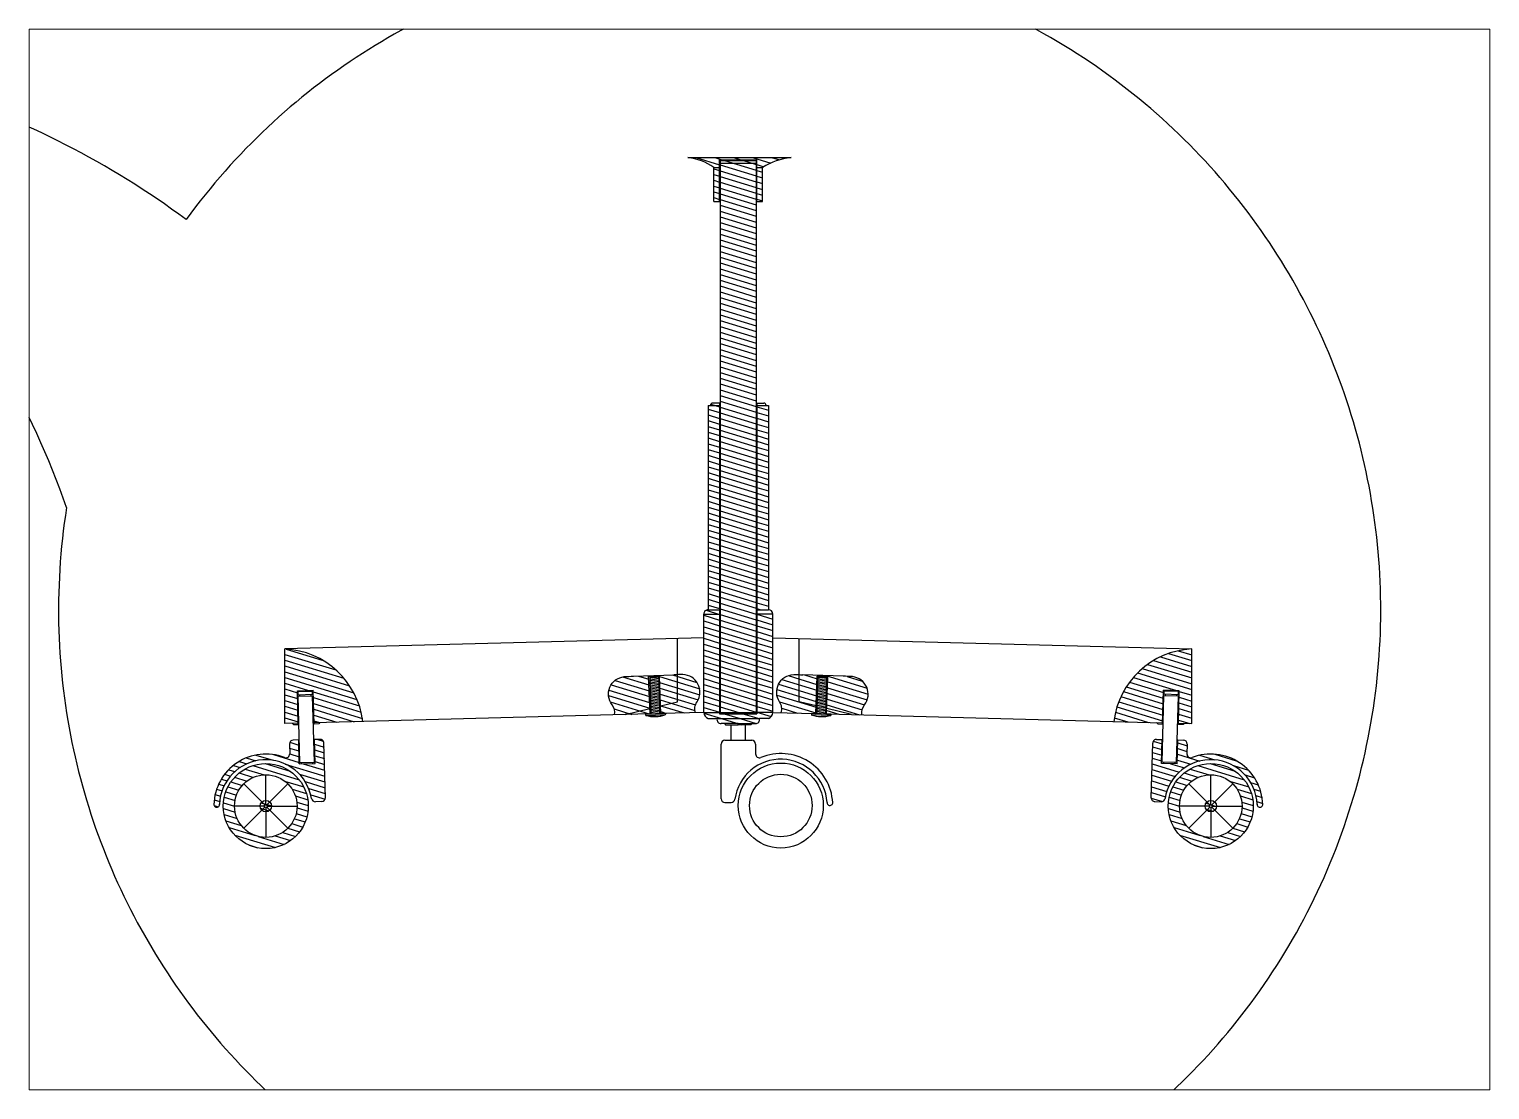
# Paper-space layout 'Layout2' of a CAD drawing. Header units: centimetres. Extents: x 29 to 786, y 20 to 570.
# The model-space entities are those that its viewports show. They can reach past a viewport. Long polylines and large blocks are cut down to what shows.
import ezdxf

# ---------------------------------------------------------------- set-up
doc = ezdxf.new("R2010")
doc.units = ezdxf.units.CM
doc.layers.add('connessioni', color=40, linetype='Continuous')
doc.layers.add('ferramenta', color=250, linetype='Continuous')
pattern_1 = [(163, (-539.0307, 897.5928), (-0.083545215, -0.273264084), [])]

msp = doc.modelspace()

# ---------------------------------------------------------------- hatches: boundary and pattern name
at = {"layer": 'ferramenta'}
h = msp.add_hatch(dxfattribs=at)
h.set_pattern_fill('ANSI31', color=256, scale=0.09, angle=118)
h.set_pattern_definition(pattern_1)
h.paths.add_polyline_path([(2736.865, 2315.349), (2736.573, 2315.349), (2736.573, 2313.589), (2736.865, 2313.589)])
h.paths.add_polyline_path([(2736.865, 2315.748), (2738.802, 2315.748), (2738.802, 2315.349), (2739.095, 2315.349, -0.108833), (2740.566, 2315.858), (2735.219, 2315.866, -0.113476), (2736.573, 2315.349), (2736.865, 2315.349)])
h.paths.add_polyline_path([(2739.094, 2315.349), (2738.802, 2315.349), (2738.802, 2313.589), (2739.094, 2313.589)])
h.paths.add_polyline_path([(2738.767, 2315.708), (2736.9, 2315.708), (2736.9, 2315.575), (2738.767, 2315.575)], flags=17)
h.paths.add_polyline_path([(2736.865, 2303.133), (2736.516, 2303.133, 0.414214), (2736.388, 2303.005), (2736.865, 2303.005)])
h.paths.add_polyline_path([(2739.151, 2303.133), (2738.802, 2303.133), (2738.802, 2303.005), (2739.279, 2303.005, 0.414214)], flags=17)
h.paths.add_polyline_path([(2736.865, 2292.422), (2736.272, 2292.422, 0.414214), (2736.039, 2292.189), (2736.865, 2292.189)])
h.paths.add_polyline_path([(2739.395, 2292.422), (2739.395, 2292.422), (2738.802, 2292.422), (2738.802, 2292.189), (2739.628, 2292.189, 0.414169)], flags=16)
h.paths.add_polyline_path([(2736.865, 2292.189), (2736.039, 2292.189), (2736.039, 2287.094), (2736.865, 2287.094)])
h.paths.add_polyline_path([(2739.628, 2292.189), (2738.802, 2292.189), (2738.802, 2287.094), (2739.628, 2287.094)])
h.paths.add_polyline_path([(2739.628, 2287.094), (2738.802, 2287.094), (2738.802, 2287.029), (2736.865, 2287.029), (2736.865, 2287.094), (2736.039, 2287.094, 0.291356), (2736.272, 2286.772), (2736.734, 2286.772), (2738.935, 2286.772), (2739.395, 2286.772, 0.291356)])
h.paths.add_polyline_path([(2736.865, 2303.005), (2736.388, 2303.005), (2736.272, 2303.005), (2736.272, 2292.422), (2736.865, 2292.422)])
h.paths.add_polyline_path([(2739.628, 2292.189), (2738.802, 2292.189), (2738.802, 2292.422), (2738.802, 2303.133), (2739.151, 2303.133, -0.414214), (2739.279, 2303.005), (2739.395, 2303.005), (2739.395, 2292.422, -0.414169)])
h.paths.add_polyline_path([(2738.767, 2315.575), (2736.9, 2315.575), (2736.9, 2287.094), (2738.767, 2287.094)])
h = msp.add_hatch(dxfattribs=at)
h.set_pattern_fill('ANSI31', color=256, scale=0.09, angle=118)
h.set_pattern_definition(pattern_1)
h.paths.add_polyline_path([(2718.373, 2286.627, 0.364478), (2714.333, 2290.385), (2714.333, 2286.52), (2715.025, 2286.538), (2714.98, 2288.223), (2715.799, 2288.245), (2715.844, 2286.56)])
h.paths.add_polyline_path([(2759.868, 2288.245), (2760.687, 2288.223), (2760.642, 2286.538), (2761.334, 2286.52), (2761.334, 2290.385, 0.364478), (2757.294, 2286.627), (2759.823, 2286.56)])
h = msp.add_hatch(dxfattribs=at)
h.set_pattern_fill('ANSI31', color=256, scale=0.09, angle=118)
h.set_pattern_definition(pattern_1)
h.paths.add_polyline_path([(2733.185, 2288.956), (2733.743, 2288.969), (2733.8, 2287.43), (2734.676, 2287.644), (2734.676, 2289.052, 0.003051), (2734.491, 2289.046), (2732.394, 2288.973, 0.007755), (2731.922, 2288.95, 0.58781), (2731.292, 2287.489, -0.218477), (2731.423, 2286.972), (2731.973, 2286.986), (2733.247, 2287.296)])
h.paths.add_polyline_path([(2733.247, 2287.296), (2731.973, 2286.986), (2733.257, 2287.02)], flags=17)
h.paths.add_polyline_path([(2735.695, 2287.644, 0.58781), (2734.963, 2289.057, 0.004704), (2734.676, 2289.052), (2734.676, 2287.644), (2733.8, 2287.43), (2733.814, 2287.035), (2735.61, 2287.082, -0.234081)])
h = msp.add_hatch(dxfattribs=at)
h.set_pattern_fill('ANSI31', color=256, scale=0.09, angle=118)
h.set_pattern_definition(pattern_1)
h.paths.add_polyline_path([(2741.925, 2288.969), (2742.482, 2288.956), (2742.421, 2287.296), (2743.694, 2286.986), (2744.244, 2286.972, -0.218477), (2744.375, 2287.489, 0.58781), (2743.745, 2288.95, 0.007755), (2743.273, 2288.973), (2741.176, 2289.046, 0.003051), (2740.991, 2289.052), (2740.991, 2287.644), (2741.867, 2287.43)])
h.paths.add_polyline_path([(2740.991, 2289.052, 0.004704), (2740.704, 2289.057, 0.58781), (2739.972, 2287.644, -0.234081), (2740.057, 2287.082), (2741.853, 2287.035), (2741.867, 2287.43), (2740.991, 2287.644)])
h.paths.add_polyline_path([(2742.421, 2287.296), (2742.41, 2287.02), (2743.694, 2286.986)], flags=17)
h = msp.add_hatch(dxfattribs=at)
h.set_pattern_fill('ANSI31', color=256, scale=0.09, angle=118)
h.set_pattern_definition(pattern_1)
h.paths.add_polyline_path([(2738.935, 2286.772), (2736.734, 2286.772, 0.476247), (2736.939, 2286.52), (2737.834, 2286.52), (2738.728, 2286.52, 0.471117)])
h.paths.add_polyline_path([(2738.552, 2286.52), (2737.834, 2286.52), (2737.116, 2286.52), (2737.178, 2286.451), (2737.834, 2286.451), (2738.489, 2286.451)])
h = msp.add_hatch(dxfattribs=at)
h.set_pattern_fill('ANSI31', color=256, scale=0.09, angle=118)
h.set_pattern_definition(pattern_1)
h.paths.add_polyline_path([(2716.357, 2285.504, 0.414214), (2716.152, 2285.699), (2715.867, 2285.692), (2715.9, 2284.45), (2715.081, 2284.429), (2715.048, 2285.67), (2714.763, 2285.662, 0.414214), (2714.568, 2285.457), (2714.582, 2284.95, -0.53449), (2714.31, 2284.758, 0.516297), (2710.65, 2282.323, 1), (2710.945, 2282.331, -0.904509), (2715.715, 2282.63, 0.374815), (2715.917, 2282.462), (2716.237, 2282.471, 0.414214), (2716.432, 2282.676)])
h.paths.add_polyline_path([(2713.345, 2282.537, 0.198912), (2713.135, 2282.45), (2713.289, 2282.296, -0.198912), (2713.345, 2282.319)], flags=17)
h.paths.add_polyline_path([(2713.135, 2282.45, 0.198912), (2713.048, 2282.24), (2713.266, 2282.24, -0.198912), (2713.289, 2282.296)], flags=17)
h.paths.add_polyline_path([(2713.555, 2282.45, 0.198912), (2713.345, 2282.537), (2713.345, 2282.319, -0.198912), (2713.401, 2282.296)], flags=17)
h.paths.add_polyline_path([(2713.555, 2282.45), (2713.401, 2282.296, -0.198912), (2713.424, 2282.24), (2713.641, 2282.24, 0.198912)], flags=17)
h = msp.add_hatch(dxfattribs=at)
h.set_pattern_fill('ANSI31', color=256, scale=0.09, angle=118)
h.set_pattern_definition(pattern_1)
h.paths.add_polyline_path([(2764.722, 2282.331, 1), (2765.017, 2282.323, 0.516297), (2761.357, 2284.758, -0.53449), (2761.085, 2284.95), (2761.099, 2285.457, 0.414214), (2760.904, 2285.662), (2760.619, 2285.67), (2760.586, 2284.429), (2759.767, 2284.45), (2759.8, 2285.692), (2759.515, 2285.699, 0.414214), (2759.31, 2285.504), (2759.235, 2282.676, 0.414214), (2759.43, 2282.471), (2759.75, 2282.462, 0.374815), (2759.952, 2282.63, -0.904509)])
h = msp.add_hatch(dxfattribs=at)
h.set_pattern_fill('ANSI31', color=256, scale=0.09, angle=118)
h.set_pattern_definition(pattern_1)
h.paths.add_polyline_path([(2711.142, 2282.24, 1), (2715.548, 2282.24, 1)])
h.paths.add_polyline_path([(2714.966, 2282.24, -1), (2711.723, 2282.24, -1)], flags=16)
h.paths.add_polyline_path([(2713.641, 2282.24, -1), (2713.048, 2282.24, -1)], flags=0)
h.paths.add_polyline_path([(2713.424, 2282.24, -1), (2713.266, 2282.24, -1)], flags=0)
h = msp.add_hatch(dxfattribs=at)
h.set_pattern_fill('ANSI31', color=256, scale=0.09, angle=118)
h.set_pattern_definition([(163, (-490.0533, 897.5928), (-0.083545215, -0.273264084), [])])
h.paths.add_polyline_path([(2760.119, 2282.24, 1), (2764.525, 2282.24, 1)])
h.paths.add_polyline_path([(2763.944, 2282.24, -1), (2760.701, 2282.24, -1)], flags=16)
h.paths.add_polyline_path([(2762.619, 2282.24, -1), (2762.026, 2282.24, -1)], flags=0)
h.paths.add_polyline_path([(2762.401, 2282.24, -1), (2762.243, 2282.24, -1)], flags=0)
h = msp.add_hatch(dxfattribs=at)
h.set_pattern_fill('ANSI31', color=256, scale=0.09, angle=118)
h.set_pattern_definition(pattern_1)
h.paths.add_polyline_path([(2762.532, 2282.45, 0.198912), (2762.322, 2282.537), (2762.322, 2282.319, -0.198912), (2762.378, 2282.296)])
h.paths.add_polyline_path([(2762.532, 2282.45), (2762.378, 2282.296, -0.198912), (2762.401, 2282.24), (2762.619, 2282.24, 0.198912)])
h.paths.add_polyline_path([(2762.322, 2282.537, 0.198912), (2762.112, 2282.45), (2762.267, 2282.296, -0.198912), (2762.322, 2282.319)])
h.paths.add_polyline_path([(2762.112, 2282.45, 0.198912), (2762.026, 2282.24), (2762.243, 2282.24, -0.198912), (2762.267, 2282.296)])
h.paths.add_polyline_path([(2762.267, 2282.185, -0.198912), (2762.243, 2282.24), (2762.026, 2282.24, 0.198912), (2762.112, 2282.031)])
h.paths.add_polyline_path([(2762.322, 2282.162, -0.198912), (2762.267, 2282.185), (2762.112, 2282.031, 0.198912), (2762.322, 2281.944)])
h.paths.add_polyline_path([(2762.378, 2282.185, -0.198912), (2762.322, 2282.162), (2762.322, 2281.944, 0.198912), (2762.532, 2282.031)])
h.paths.add_polyline_path([(2762.619, 2282.24), (2762.401, 2282.24, -0.198912), (2762.378, 2282.185), (2762.532, 2282.031, 0.198912)])
h = msp.add_hatch(dxfattribs=at)
h.set_pattern_fill('ANSI31', color=256, scale=0.09, angle=118)
h.set_pattern_definition(pattern_1)
h.paths.add_polyline_path([(2713.289, 2282.185, -0.198912), (2713.266, 2282.24), (2713.048, 2282.24, 0.198912), (2713.135, 2282.031)])
h.paths.add_polyline_path([(2713.345, 2282.162, -0.198912), (2713.289, 2282.185), (2713.135, 2282.031, 0.198912), (2713.345, 2281.944)])
h.paths.add_polyline_path([(2713.401, 2282.185, -0.198912), (2713.345, 2282.162), (2713.345, 2281.944, 0.198912), (2713.555, 2282.031)])
h.paths.add_polyline_path([(2713.641, 2282.24), (2713.424, 2282.24, -0.198912), (2713.401, 2282.185), (2713.555, 2282.031, 0.198912)])

# ---------------------------------------------------------------- linework, layer by layer
at = {"layer": 'connessioni'}
for centre, radius, start, end in [((2736.865, 2292.422), 34.261, 171.11491, 143.81138), ((2682.091, 2275.909), 45.669, 53.56551, 90.38075), ((2663.806, 2284.208), 41.47, 19.00631, 64.3036)]:
    msp.add_arc(centre, radius, start, end, dxfattribs=at)
at = {"layer": 'ferramenta'}
for p, q in [((2735.219, 2315.866), (2740.566, 2315.858)), ((2736.865, 2313.589), (2736.865, 2315.748)), ((2736.865, 2315.748), (2738.802, 2315.748)), ((2736.9, 2315.708), (2736.9, 2287.094)), ((2736.9, 2315.708), (2738.767, 2315.708)), ((2738.767, 2315.708), (2738.767, 2287.094)), ((2738.802, 2313.589), (2738.802, 2315.748)), ((2736.573, 2315.349), (2736.865, 2315.349)), ((2736.573, 2313.589), (2736.573, 2315.349)), ((2736.9, 2315.575), (2738.767, 2315.575)), ((2738.802, 2315.349), (2739.094, 2315.349)), ((2739.094, 2313.589), (2739.094, 2315.349)), ((2736.573, 2313.589), (2736.865, 2313.589)), ((2738.802, 2313.589), (2739.094, 2313.589)), ((2736.272, 2303.005), (2736.865, 2303.005)), ((2736.272, 2303.005), (2736.272, 2292.422)), ((2736.865, 2303.133), (2736.516, 2303.133)), ((2736.865, 2303.133), (2736.865, 2287.029)), ((2738.802, 2303.133), (2739.151, 2303.133)), ((2738.802, 2303.133), (2738.802, 2287.029)), ((2738.802, 2303.005), (2739.395, 2303.005)), ((2739.395, 2303.005), (2739.395, 2292.422)), ((2736.272, 2292.422), (2736.865, 2292.422)), ((2738.802, 2292.422), (2739.395, 2292.422)), ((2736.039, 2292.189), (2736.865, 2292.189)), ((2736.039, 2287.094), (2736.039, 2292.189)), ((2739.628, 2292.189), (2738.802, 2292.189)), ((2739.628, 2287.094), (2739.628, 2292.189)), ((2736.039, 2290.959), (2714.333, 2290.385)), ((2734.676, 2287.644), (2734.676, 2290.923)), ((2739.628, 2290.959), (2761.334, 2290.385)), ((2740.991, 2287.644), (2740.991, 2290.923)), ((2714.333, 2286.52), (2714.333, 2290.385)), ((2761.334, 2286.52), (2761.334, 2290.385)), ((2733.185, 2288.956), (2733.743, 2288.969)), ((2733.257, 2287.02), (2733.185, 2288.956)), ((2733.659, 2288.927), (2733.262, 2288.917)), ((2733.262, 2288.917), (2733.704, 2288.852)), ((2733.266, 2288.84), (2733.709, 2288.775)), ((2733.268, 2288.761), (2733.711, 2288.696)), ((2733.27, 2288.682), (2733.713, 2288.617)), ((2733.273, 2288.604), (2733.715, 2288.539)), ((2733.275, 2288.525), (2733.717, 2288.46)), ((2733.277, 2288.446), (2733.719, 2288.381)), ((2733.814, 2287.035), (2733.743, 2288.969)), ((2741.853, 2287.035), (2741.925, 2288.969)), ((2742.482, 2288.956), (2741.925, 2288.969)), ((2742.39, 2288.446), (2741.948, 2288.381)), ((2742.392, 2288.525), (2741.95, 2288.46)), ((2742.395, 2288.604), (2741.952, 2288.539)), ((2742.397, 2288.682), (2741.954, 2288.617)), ((2742.399, 2288.761), (2741.956, 2288.696)), ((2742.401, 2288.84), (2741.958, 2288.775)), ((2742.405, 2288.917), (2741.963, 2288.852)), ((2742.008, 2288.927), (2742.405, 2288.917)), ((2742.41, 2287.02), (2742.482, 2288.956)), ((2714.98, 2288.223), (2715.799, 2288.245)), ((2715.027, 2286.469), (2714.98, 2288.223)), ((2715.017, 2288.176), (2715.765, 2288.196)), ((2715.021, 2288.014), (2715.017, 2288.176)), ((2715.021, 2288.014), (2715.77, 2288.034)), ((2715.023, 2287.939), (2715.772, 2287.959)), ((2715.114, 2284.491), (2715.023, 2287.939)), ((2715.101, 2287.941), (2715.099, 2288.016)), ((2715.694, 2287.957), (2715.692, 2288.032)), ((2715.77, 2288.034), (2715.765, 2288.196)), ((2715.863, 2284.511), (2715.772, 2287.959)), ((2715.846, 2286.491), (2715.799, 2288.245)), ((2733.279, 2288.368), (2733.721, 2288.303)), ((2733.281, 2288.289), (2733.723, 2288.224)), ((2733.283, 2288.21), (2733.725, 2288.145)), ((2733.285, 2288.132), (2733.727, 2288.067)), ((2733.287, 2288.053), (2733.729, 2287.988)), ((2733.289, 2287.974), (2733.732, 2287.909)), ((2733.291, 2287.895), (2733.734, 2287.83)), ((2733.293, 2287.817), (2733.736, 2287.752)), ((2733.296, 2287.738), (2733.738, 2287.673)), ((2733.298, 2287.659), (2733.74, 2287.594)), ((2742.369, 2287.659), (2741.927, 2287.594)), ((2742.372, 2287.738), (2741.929, 2287.673)), ((2742.374, 2287.817), (2741.931, 2287.752)), ((2742.376, 2287.895), (2741.933, 2287.83)), ((2742.378, 2287.974), (2741.935, 2287.909)), ((2742.38, 2288.053), (2741.938, 2287.988)), ((2742.382, 2288.132), (2741.94, 2288.067)), ((2742.384, 2288.21), (2741.942, 2288.145)), ((2742.386, 2288.289), (2741.944, 2288.224)), ((2742.388, 2288.368), (2741.946, 2288.303)), ((2759.804, 2284.511), (2759.895, 2287.959)), ((2759.821, 2286.491), (2759.868, 2288.245)), ((2760.687, 2288.223), (2759.868, 2288.245)), ((2760.644, 2287.939), (2759.895, 2287.959)), ((2759.897, 2288.034), (2759.902, 2288.196)), ((2760.646, 2288.014), (2759.897, 2288.034)), ((2760.65, 2288.176), (2759.902, 2288.196)), ((2759.973, 2287.957), (2759.975, 2288.032)), ((2760.553, 2284.491), (2760.644, 2287.939)), ((2760.566, 2287.941), (2760.568, 2288.016)), ((2760.64, 2286.469), (2760.687, 2288.223)), ((2760.646, 2288.014), (2760.65, 2288.176)), ((2733.257, 2287.02), (2715.844, 2286.56)), ((2731.973, 2286.986), (2733.247, 2287.296)), ((2733.034, 2287.006), (2734.047, 2287.032)), ((2733.036, 2286.942), (2733.034, 2287.006)), ((2733.036, 2286.942), (2734.049, 2286.969)), ((2733.3, 2287.581), (2733.742, 2287.516)), ((2733.302, 2287.502), (2733.744, 2287.437)), ((2733.304, 2287.423), (2733.746, 2287.358)), ((2733.306, 2287.344), (2733.748, 2287.279)), ((2733.308, 2287.266), (2733.75, 2287.201)), ((2733.31, 2287.187), (2733.752, 2287.122)), ((2733.312, 2287.108), (2733.755, 2287.043)), ((2733.314, 2287.03), (2733.41, 2287.016)), ((2733.8, 2287.43), (2734.676, 2287.644)), ((2736.039, 2287.094), (2733.814, 2287.035)), ((2734.047, 2287.032), (2734.049, 2286.969)), ((2736.039, 2287.094), (2736.865, 2287.094)), ((2736.865, 2287.029), (2738.802, 2287.029)), ((2736.9, 2287.094), (2738.767, 2287.094)), ((2739.628, 2287.094), (2738.802, 2287.094)), ((2739.628, 2287.094), (2741.853, 2287.035)), ((2741.867, 2287.43), (2740.991, 2287.644)), ((2741.62, 2287.032), (2741.619, 2286.969)), ((2742.631, 2286.942), (2741.619, 2286.969)), ((2742.633, 2287.006), (2741.62, 2287.032)), ((2742.355, 2287.108), (2741.913, 2287.043)), ((2742.357, 2287.187), (2741.915, 2287.122)), ((2742.359, 2287.266), (2741.917, 2287.201)), ((2742.361, 2287.344), (2741.919, 2287.279)), ((2742.363, 2287.423), (2741.921, 2287.358)), ((2742.365, 2287.502), (2741.923, 2287.437)), ((2742.367, 2287.581), (2741.925, 2287.516)), ((2742.353, 2287.03), (2742.257, 2287.016)), ((2742.41, 2287.02), (2759.823, 2286.56)), ((2743.694, 2286.986), (2742.421, 2287.296)), ((2742.633, 2287.006), (2742.631, 2286.942)), ((2715.025, 2286.538), (2714.333, 2286.52)), ((2714.717, 2286.53), (2714.781, 2286.463)), ((2714.781, 2286.463), (2715.027, 2286.469)), ((2716.092, 2286.498), (2715.846, 2286.491)), ((2716.152, 2286.568), (2716.092, 2286.498)), ((2736.272, 2286.772), (2736.734, 2286.772)), ((2736.734, 2286.772), (2738.935, 2286.772)), ((2737.834, 2286.52), (2736.939, 2286.52)), ((2737.116, 2286.52), (2737.178, 2286.451)), ((2737.178, 2286.451), (2737.834, 2286.451)), ((2737.459, 2285.651), (2737.459, 2286.451)), ((2737.834, 2286.52), (2738.728, 2286.52)), ((2738.489, 2286.451), (2737.834, 2286.451)), ((2738.208, 2285.651), (2738.208, 2286.451)), ((2738.552, 2286.52), (2738.489, 2286.451)), ((2739.395, 2286.772), (2738.935, 2286.772)), ((2759.515, 2286.568), (2759.575, 2286.498)), ((2759.575, 2286.498), (2759.821, 2286.491)), ((2760.886, 2286.463), (2760.64, 2286.469)), ((2760.642, 2286.538), (2761.334, 2286.52)), ((2760.95, 2286.53), (2760.886, 2286.463)), ((2714.568, 2285.457), (2714.582, 2284.95)), ((2715.048, 2285.67), (2714.763, 2285.662)), ((2715.081, 2284.429), (2715.048, 2285.67)), ((2716.152, 2285.699), (2715.867, 2285.692)), ((2715.9, 2284.45), (2715.867, 2285.692)), ((2716.432, 2282.676), (2716.357, 2285.504)), ((2736.939, 2282.622), (2736.939, 2285.451)), ((2737.139, 2285.651), (2738.528, 2285.651)), ((2738.728, 2285.451), (2738.728, 2284.944)), ((2759.235, 2282.676), (2759.31, 2285.504)), ((2759.515, 2285.699), (2759.8, 2285.692)), ((2759.767, 2284.45), (2759.8, 2285.692)), ((2760.586, 2284.429), (2760.619, 2285.67)), ((2760.619, 2285.67), (2760.904, 2285.662)), ((2761.099, 2285.457), (2761.085, 2284.95)), ((2715.081, 2284.429), (2715.9, 2284.45)), ((2715.114, 2284.491), (2715.863, 2284.511)), ((2715.194, 2284.432), (2715.192, 2284.493)), ((2715.787, 2284.447), (2715.785, 2284.509)), ((2760.586, 2284.429), (2759.767, 2284.45)), ((2760.553, 2284.491), (2759.804, 2284.511)), ((2759.88, 2284.447), (2759.882, 2284.509)), ((2760.473, 2284.432), (2760.475, 2284.493)), ((2713.289, 2282.296), (2712.198, 2283.387)), ((2713.345, 2282.319), (2713.345, 2283.862)), ((2713.401, 2282.296), (2714.491, 2283.387)), ((2762.267, 2282.296), (2761.176, 2283.387)), ((2762.322, 2282.319), (2762.322, 2283.862)), ((2762.378, 2282.296), (2763.469, 2283.387)), ((2716.237, 2282.471), (2715.917, 2282.462)), ((2737.139, 2282.422), (2737.459, 2282.422)), ((2759.43, 2282.471), (2759.75, 2282.462)), ((2713.266, 2282.24), (2711.723, 2282.24)), ((2713.289, 2282.185), (2712.198, 2281.094)), ((2713.345, 2282.162), (2713.345, 2280.619)), ((2713.401, 2282.185), (2714.491, 2281.094)), ((2713.424, 2282.24), (2714.966, 2282.24)), ((2762.243, 2282.24), (2760.701, 2282.24)), ((2762.267, 2282.185), (2761.176, 2281.094)), ((2762.322, 2282.162), (2762.322, 2280.619)), ((2762.378, 2282.185), (2763.469, 2281.094)), ((2762.401, 2282.24), (2763.944, 2282.24))]:
    msp.add_line(p, q, dxfattribs=at)
at = {"layer": 'ferramenta', "transparency": 33554687}
for p, q in [((2732.394, 2288.973), (2734.491, 2289.046)), ((2743.273, 2288.973), (2741.176, 2289.046))]:
    msp.add_line(p, q, dxfattribs=at)
for points in [[(2731.423, 2286.972, 0.218477), (2731.292, 2287.489, -0.58781), (2731.922, 2288.95, -0.007755), (2732.394, 2288.973, -0.054823)], [(2735.61, 2287.082, -0.234081), (2735.695, 2287.644, 0.58781), (2734.963, 2289.057, 0.007755), (2734.491, 2289.046, 0.054823)], [(2740.057, 2287.082, 0.234081), (2739.972, 2287.644, -0.58781), (2740.704, 2289.057, -0.007755), (2741.176, 2289.046, -0.054823)], [(2744.244, 2286.972, -0.218477), (2744.375, 2287.489, 0.58781), (2743.745, 2288.95, 0.007755), (2743.273, 2288.973, 0.054823)]]:
    msp.add_lwpolyline(points, format="xyb", dxfattribs=at)
at = {"layer": 'ferramenta'}
for centre, radius in [((2713.345, 2282.24), 2.203), ((2740.036, 2282.268), 2.203), ((2740.036, 2282.268), 1.621), ((2762.322, 2282.24), 2.203), ((2713.345, 2282.24), 1.621), ((2762.322, 2282.24), 1.621), ((2713.345, 2282.24), 0.297), ((2762.322, 2282.24), 0.297), ((2713.345, 2282.24), 0.0788), ((2762.322, 2282.24), 0.0788)]:
    msp.add_circle(centre, radius, dxfattribs=at)
for centre, radius, start, end in [((2734.772, 2312.662), 3.235, 56.1628, 82.05881), ((2740.985, 2312.265), 3.618, 96.65848, 121.51767), ((2736.516, 2303.005), 0.128, 90, 180), ((2739.151, 2303.005), 0.128, 0, 90), ((2736.272, 2292.189), 0.233, 89.99999, 179.99999), ((2739.395, 2292.189), 0.233, 0.00873, 90), ((2714.118, 2286.103), 4.287, 7.01191, 87.1146), ((2761.55, 2286.103), 4.287, 92.8854, 172.98809), ((2733.5, 2288.546), 1.669, 253.85349, 289.18683), ((2736.408, 2287.116), 0.369, 183.47231, 248.44743), ((2739.259, 2287.116), 0.369, 291.55257, 356.52769), ((2742.167, 2288.546), 1.669, 250.81317, 286.14651), ((2736.939, 2286.729), 0.21, 168.13615, 270), ((2738.727, 2286.731), 0.212, 270.26283, 11.16652), ((2714.768, 2285.462), 0.2, 91.51421, 181.51421), ((2716.157, 2285.499), 0.2, 1.51421, 91.51421), ((2737.139, 2285.451), 0.2, 90, 180), ((2738.528, 2285.451), 0.2, 0, 90), ((2759.51, 2285.499), 0.2, 88.48579, 178.48579), ((2760.899, 2285.462), 0.2, 358.48579, 88.48579), ((2713.345, 2282.24), 2.696, 69.01799, 178.24677), ((2713.345, 2282.24), 2.402, 9.32722, 177.84571), ((2714.382, 2284.944), 0.2, 249.01799, 1.51421), ((2740.036, 2282.268), 2.402, 3.6685, 172.18698), ((2738.928, 2284.944), 0.2, 180, 292.49621), ((2740.036, 2282.268), 2.696, 3.26744, 112.49621), ((2762.322, 2282.24), 2.402, 2.15429, 170.67278), ((2761.285, 2284.944), 0.2, 178.48579, 290.98201), ((2762.322, 2282.24), 2.696, 1.75323, 110.98201), ((2715.912, 2282.662), 0.2, 189.32722, 271.51421), ((2716.232, 2282.67), 0.2, 271.51421, 1.51421), ((2737.139, 2282.622), 0.2, 180, 270), ((2737.459, 2282.622), 0.2, 270, 352.18698), ((2742.58, 2282.422), 0.147, 180, 6.91277), ((2759.435, 2282.67), 0.2, 178.48579, 268.48579), ((2759.755, 2282.662), 0.2, 268.48579, 350.67278), ((2710.798, 2282.327), 0.147, 174.60143, 1.51421), ((2764.87, 2282.327), 0.147, 178.48579, 5.39857)]:
    msp.add_arc(centre, radius, start, end, dxfattribs=at)
at = {"layer": 'ferramenta', "lineweight": 25}
for centre, radius, start, end in [((2733.287, 2288.882), 0.0433, 126.62011, 216.64077), ((2733.29, 2288.803), 0.0435, 122.65091, 216.47167), ((2733.292, 2288.725), 0.0435, 122.55454, 216.6159), ((2733.294, 2288.646), 0.0435, 122.61652, 216.54468), ((2733.296, 2288.567), 0.0435, 122.5812, 216.5477), ((2733.397, 2288.963), 0.179, 216.60498, 223.37189), ((2733.388, 2288.875), 0.165, 216.35126, 223.67968), ((2733.298, 2288.488), 0.0435, 122.60984, 216.54901), ((2733.394, 2288.801), 0.171, 216.56984, 223.63226), ((2733.3, 2288.41), 0.0435, 122.63677, 216.53367), ((2733.403, 2288.727), 0.179, 216.62839, 223.39531), ((2733.399, 2288.643), 0.172, 216.53483, 223.58987), ((2733.403, 2288.567), 0.174, 216.69212, 223.62068), ((2733.665, 2288.88), 0.0481, 324.65239, 96.25909), ((2733.689, 2288.815), 0.0396, 324.12488, 68.22979), ((2733.572, 2288.891), 0.179, 319.66844, 326.43536), ((2733.687, 2288.737), 0.0435, 326.56867, 60.38943), ((2733.585, 2288.804), 0.165, 319.36066, 326.68908), ((2733.689, 2288.658), 0.0435, 326.42444, 60.4858), ((2733.583, 2288.729), 0.171, 319.40808, 326.47049), ((2733.691, 2288.58), 0.0435, 326.49565, 60.42381), ((2733.578, 2288.655), 0.179, 319.64503, 326.41194), ((2733.693, 2288.501), 0.0435, 326.49264, 60.45914), ((2733.586, 2288.572), 0.172, 319.45047, 326.5055), ((2733.695, 2288.422), 0.0435, 326.49132, 60.43049), ((2741.972, 2288.422), 0.0435, 119.56951, 213.50868), ((2741.974, 2288.501), 0.0435, 119.54086, 213.50736), ((2741.976, 2288.58), 0.0435, 119.57619, 213.50435), ((2741.978, 2288.658), 0.0435, 119.5142, 213.57556), ((2741.98, 2288.737), 0.0435, 119.61057, 213.43133), ((2742.081, 2288.572), 0.172, 213.4945, 220.54953), ((2741.978, 2288.815), 0.0396, 111.77021, 215.87512), ((2742.089, 2288.655), 0.179, 213.58806, 220.35497), ((2742.084, 2288.729), 0.171, 213.52951, 220.59192), ((2742.082, 2288.804), 0.165, 213.31092, 220.63934), ((2742.095, 2288.891), 0.179, 213.56464, 220.33156), ((2742.002, 2288.88), 0.0481, 83.74091, 215.34761), ((2742.264, 2288.567), 0.174, 316.37932, 323.30788), ((2742.367, 2288.41), 0.0435, 323.46633, 57.36323), ((2742.268, 2288.643), 0.172, 316.41013, 323.46517), ((2742.369, 2288.488), 0.0435, 323.45099, 57.39016), ((2742.264, 2288.727), 0.179, 316.60469, 323.37161), ((2742.371, 2288.567), 0.0435, 323.4523, 57.4188), ((2742.273, 2288.801), 0.171, 316.36774, 323.43016), ((2742.373, 2288.646), 0.0435, 323.45532, 57.38348), ((2742.279, 2288.875), 0.165, 316.32032, 323.64874), ((2742.375, 2288.725), 0.0435, 323.3841, 57.44546), ((2742.271, 2288.963), 0.179, 316.62811, 323.39502), ((2742.377, 2288.803), 0.0435, 323.52833, 57.34909), ((2742.38, 2288.882), 0.0433, 323.35923, 53.37989), ((2733.302, 2288.331), 0.0435, 122.58866, 216.55692), ((2733.304, 2288.252), 0.0435, 122.65091, 216.47167), ((2733.306, 2288.174), 0.0435, 122.55454, 216.6159), ((2733.409, 2288.491), 0.179, 216.62839, 223.39531), ((2733.309, 2288.095), 0.0435, 122.61652, 216.54468), ((2733.408, 2288.41), 0.175, 216.55821, 223.46549), ((2733.311, 2288.016), 0.0435, 122.5812, 216.5477), ((2733.403, 2288.325), 0.165, 216.35126, 223.67968), ((2733.313, 2287.937), 0.0435, 122.60984, 216.54901), ((2733.409, 2288.25), 0.171, 216.56984, 223.63226), ((2733.315, 2287.859), 0.0435, 122.63677, 216.53367), ((2733.317, 2287.78), 0.0435, 122.58866, 216.55692), ((2733.417, 2288.176), 0.179, 216.62839, 223.39531), ((2733.319, 2287.701), 0.0435, 122.65091, 216.47167), ((2733.414, 2288.092), 0.172, 216.53483, 223.58987), ((2733.418, 2288.016), 0.174, 216.69212, 223.62068), ((2733.321, 2287.623), 0.0435, 122.55454, 216.6159), ((2733.424, 2287.94), 0.179, 216.62839, 223.39531), ((2733.423, 2287.859), 0.175, 216.55821, 223.46549), ((2733.417, 2287.774), 0.165, 216.35126, 223.67968), ((2733.586, 2288.495), 0.174, 319.41965, 326.34821), ((2733.698, 2288.344), 0.0435, 326.50666, 60.40357), ((2733.585, 2288.419), 0.179, 319.64503, 326.41194), ((2733.697, 2288.263), 0.0469, 304.38868, 58.6552), ((2733.702, 2288.186), 0.0435, 326.56867, 60.38943), ((2733.6, 2288.253), 0.165, 319.36066, 326.68908), ((2733.704, 2288.107), 0.0435, 326.42444, 60.4858), ((2733.597, 2288.178), 0.171, 319.40808, 326.47049), ((2733.706, 2288.029), 0.0435, 326.49565, 60.42381), ((2733.593, 2288.104), 0.179, 319.64503, 326.41194), ((2733.708, 2287.95), 0.0435, 326.49264, 60.45914), ((2733.601, 2288.021), 0.172, 319.45047, 326.5055), ((2733.71, 2287.871), 0.0435, 326.49132, 60.43049), ((2733.601, 2287.944), 0.174, 319.41965, 326.34821), ((2733.712, 2287.793), 0.0435, 326.50666, 60.40357), ((2733.599, 2287.868), 0.179, 319.64503, 326.41194), ((2733.711, 2287.712), 0.0469, 304.38868, 58.6552), ((2733.716, 2287.635), 0.0435, 326.56867, 60.38943), ((2741.951, 2287.635), 0.0435, 119.61057, 213.43133), ((2741.956, 2287.712), 0.0469, 121.3448, 235.61132), ((2741.955, 2287.793), 0.0435, 119.59643, 213.49334), ((2741.957, 2287.871), 0.0435, 119.56951, 213.50868), ((2741.959, 2287.95), 0.0435, 119.54086, 213.50736), ((2741.961, 2288.029), 0.0435, 119.57619, 213.50435), ((2742.068, 2287.868), 0.179, 213.58806, 220.35497), ((2741.963, 2288.107), 0.0435, 119.5142, 213.57556), ((2742.066, 2287.944), 0.174, 213.65179, 220.58035), ((2741.965, 2288.186), 0.0435, 119.61057, 213.43133), ((2741.97, 2288.263), 0.0469, 121.3448, 235.61132), ((2742.066, 2288.021), 0.172, 213.4945, 220.54953), ((2742.074, 2288.104), 0.179, 213.58806, 220.35497), ((2741.97, 2288.344), 0.0435, 119.59643, 213.49334), ((2742.07, 2288.178), 0.171, 213.52951, 220.59192), ((2742.067, 2288.253), 0.165, 213.31092, 220.63934), ((2742.082, 2288.419), 0.179, 213.58806, 220.35497), ((2742.081, 2288.495), 0.174, 213.65179, 220.58035), ((2742.25, 2287.774), 0.165, 316.32032, 323.64874), ((2742.346, 2287.623), 0.0435, 323.3841, 57.44546), ((2742.244, 2287.859), 0.175, 316.53451, 323.44179), ((2742.348, 2287.701), 0.0435, 323.52833, 57.34909), ((2742.243, 2287.94), 0.179, 316.60469, 323.37161), ((2742.35, 2287.78), 0.0435, 323.44308, 57.41134), ((2742.249, 2288.016), 0.174, 316.37932, 323.30788), ((2742.352, 2287.859), 0.0435, 323.46633, 57.36323), ((2742.253, 2288.092), 0.172, 316.41013, 323.46517), ((2742.354, 2287.937), 0.0435, 323.45099, 57.39016), ((2742.25, 2288.176), 0.179, 316.60469, 323.37161), ((2742.356, 2288.016), 0.0435, 323.4523, 57.4188), ((2742.258, 2288.25), 0.171, 316.36774, 323.43016), ((2742.359, 2288.095), 0.0435, 323.45532, 57.38348), ((2742.264, 2288.325), 0.165, 316.32032, 323.64874), ((2742.361, 2288.174), 0.0435, 323.3841, 57.44546), ((2742.259, 2288.41), 0.175, 316.53451, 323.44179), ((2742.363, 2288.252), 0.0435, 323.52833, 57.34909), ((2742.258, 2288.491), 0.179, 316.60469, 323.37161), ((2742.365, 2288.331), 0.0435, 323.44308, 57.41134), ((2733.323, 2287.544), 0.0435, 122.61652, 216.54468), ((2733.325, 2287.465), 0.0435, 122.5812, 216.5477), ((2733.327, 2287.386), 0.0435, 122.60984, 216.54901), ((2733.424, 2287.699), 0.171, 216.56984, 223.63226), ((2733.329, 2287.308), 0.0435, 122.63677, 216.53367), ((2733.432, 2287.625), 0.179, 216.62839, 223.39531), ((2733.331, 2287.229), 0.0435, 122.58866, 216.55692), ((2733.428, 2287.542), 0.172, 216.53483, 223.58987), ((2733.334, 2287.15), 0.0435, 122.5914, 216.55606), ((2733.432, 2287.465), 0.174, 216.69212, 223.62068), ((2733.339, 2287.07), 0.0473, 125.1112, 237.92914), ((2733.438, 2287.389), 0.179, 216.62839, 223.39531), ((2733.437, 2287.308), 0.175, 216.55821, 223.46549), ((2733.445, 2287.234), 0.183, 216.70219, 223.32874), ((2733.338, 2286.993), 0.0434, 122.5663, 153.06268), ((2733.614, 2287.702), 0.165, 319.36066, 326.68908), ((2733.718, 2287.556), 0.0435, 326.42444, 60.4858), ((2733.612, 2287.627), 0.171, 319.40808, 326.47049), ((2733.721, 2287.478), 0.0435, 326.49565, 60.42381), ((2733.608, 2287.553), 0.179, 319.64503, 326.41194), ((2733.723, 2287.399), 0.0435, 326.49264, 60.45914), ((2733.616, 2287.47), 0.172, 319.45047, 326.5055), ((2733.725, 2287.32), 0.0435, 326.49132, 60.43049), ((2733.616, 2287.393), 0.174, 319.41965, 326.34821), ((2733.727, 2287.242), 0.0435, 326.50666, 60.40357), ((2733.614, 2287.317), 0.179, 319.64503, 326.41194), ((2733.729, 2287.163), 0.0435, 326.48342, 60.45168), ((2733.619, 2287.236), 0.175, 319.57484, 326.48213), ((2733.731, 2287.084), 0.0435, 326.48427, 60.44893), ((2733.615, 2287.162), 0.183, 319.71159, 326.33814), ((2733.733, 2287.005), 0.0434, 27.01529, 60.55172), ((2741.936, 2287.084), 0.0435, 119.55107, 213.51573), ((2741.938, 2287.163), 0.0435, 119.54832, 213.51658), ((2741.934, 2287.005), 0.0434, 119.44828, 152.98471), ((2741.94, 2287.242), 0.0435, 119.59643, 213.49334), ((2741.942, 2287.32), 0.0435, 119.56951, 213.50868), ((2742.052, 2287.162), 0.183, 213.66186, 220.28841), ((2741.944, 2287.399), 0.0435, 119.54086, 213.50736), ((2742.048, 2287.236), 0.175, 213.51787, 220.42516), ((2741.947, 2287.478), 0.0435, 119.57619, 213.50435), ((2742.053, 2287.317), 0.179, 213.58806, 220.35497), ((2741.949, 2287.556), 0.0435, 119.5142, 213.57556), ((2742.051, 2287.393), 0.174, 213.65179, 220.58035), ((2742.051, 2287.47), 0.172, 213.4945, 220.54953), ((2742.059, 2287.553), 0.179, 213.58806, 220.35497), ((2742.055, 2287.627), 0.171, 213.52951, 220.59192), ((2742.053, 2287.702), 0.165, 213.31092, 220.63934), ((2742.328, 2287.07), 0.0473, 302.07086, 54.8888), ((2742.329, 2286.993), 0.0434, 26.93732, 57.4337), ((2742.222, 2287.234), 0.183, 316.67126, 323.29781), ((2742.23, 2287.308), 0.175, 316.53451, 323.44179), ((2742.333, 2287.15), 0.0435, 323.44394, 57.4086), ((2742.229, 2287.389), 0.179, 316.60469, 323.37161), ((2742.336, 2287.229), 0.0435, 323.44308, 57.41134), ((2742.235, 2287.465), 0.174, 316.37932, 323.30788), ((2742.338, 2287.308), 0.0435, 323.46633, 57.36323), ((2742.239, 2287.542), 0.172, 316.41013, 323.46517), ((2742.34, 2287.386), 0.0435, 323.45099, 57.39016), ((2742.235, 2287.625), 0.179, 316.60469, 323.37161), ((2742.342, 2287.465), 0.0435, 323.4523, 57.4188), ((2742.243, 2287.699), 0.171, 316.36774, 323.43016), ((2742.344, 2287.544), 0.0435, 323.45532, 57.38348)]:
    msp.add_arc(centre, radius, start, end, dxfattribs=at)

psp = doc.layouts.new('Layout2')

# ---------------------------------------------------------------- viewports
at = {"layer": 'ferramenta', "view_target_point": (3135.165, 1628.018)}
psp.add_viewport(center=(407.35, 295.06), size=(757, 549.8145), view_center_point=(-396.233, 667.005), view_height=54.98145, dxfattribs=at)

doc.saveas('drawing.dxf')
